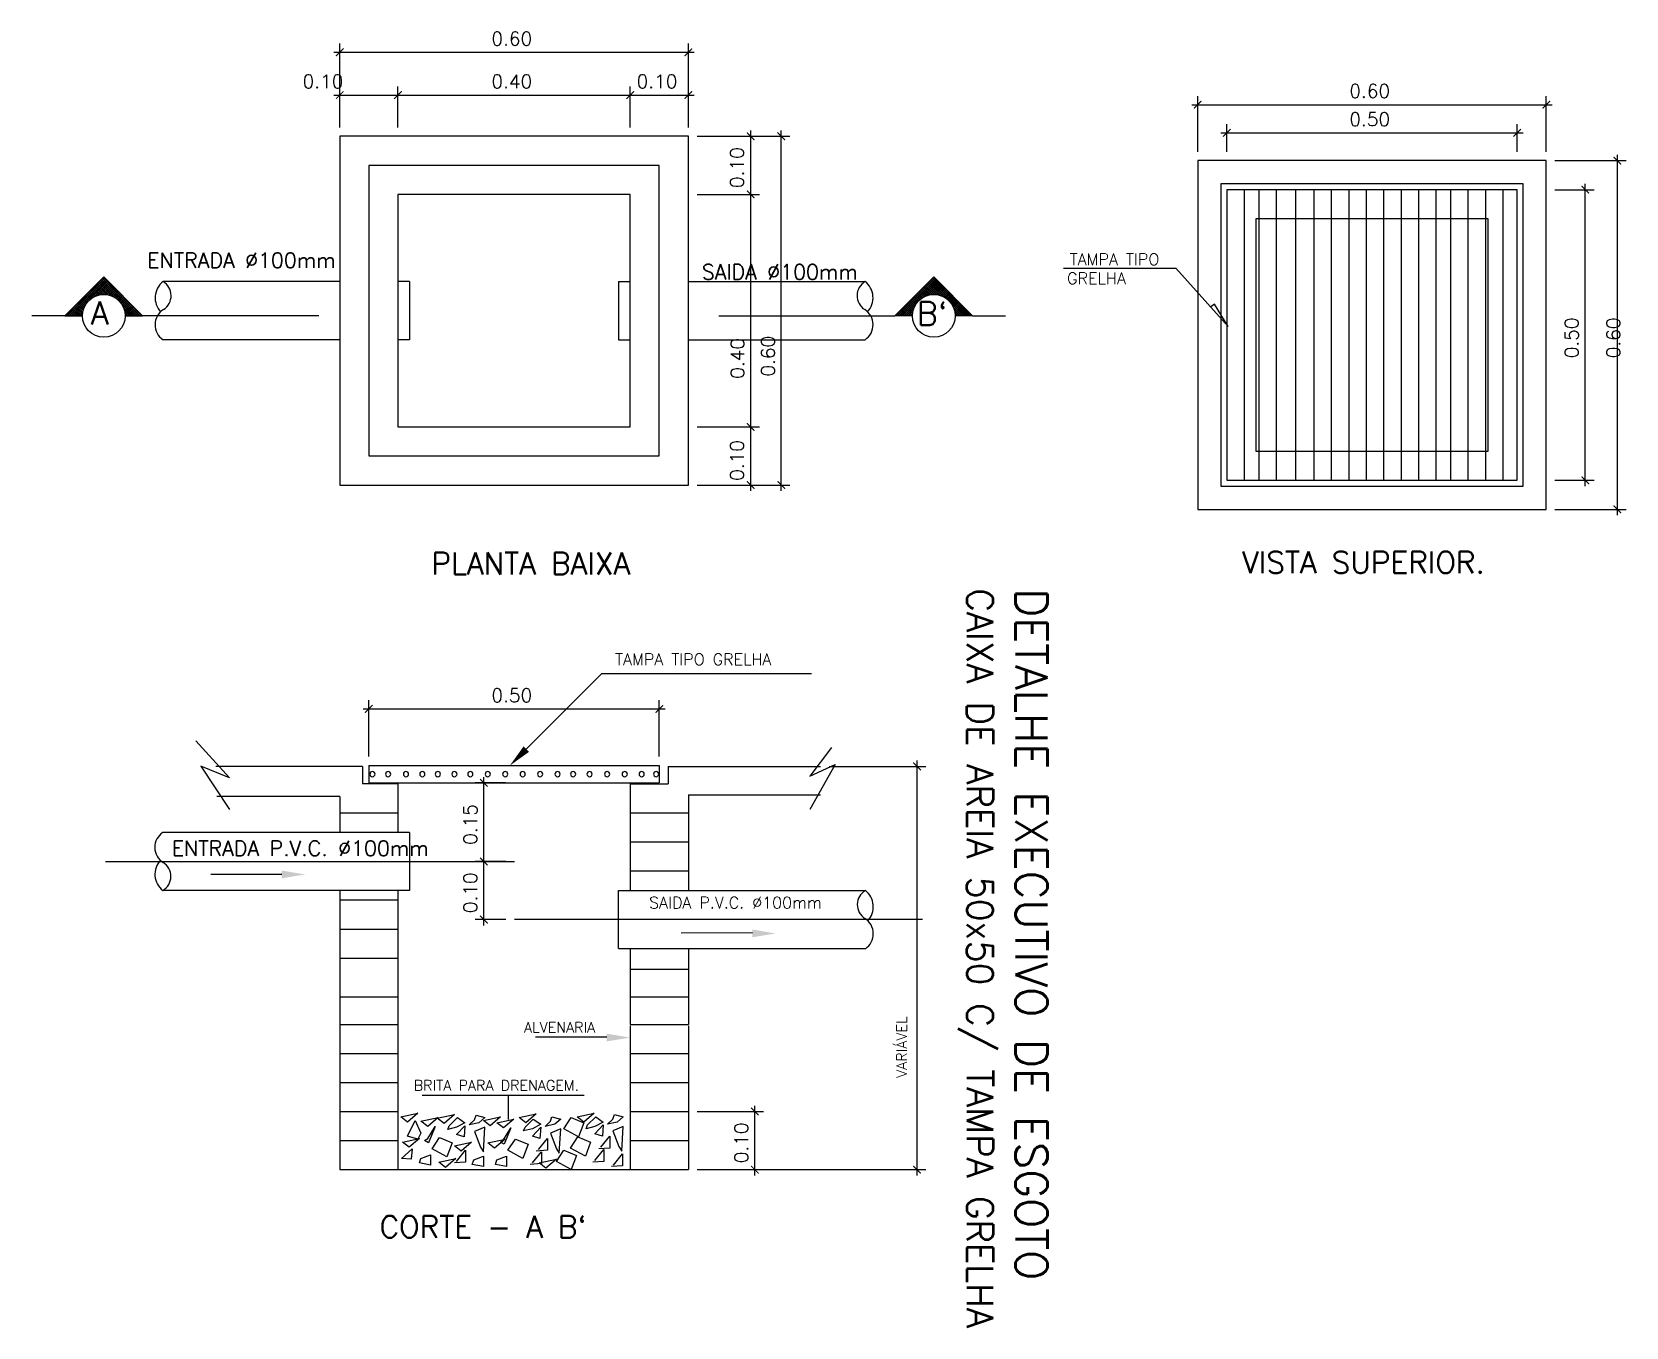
# Model space of a CAD drawing. Header units: millimetres. Extents: x -1292 to 2253, y 326 to 453.
# Drawn here: x 2216.113 to 2218.857, y 359.912 to 362.141 of the extents above; entities that cross this region are included whole.
import ezdxf
from ezdxf.enums import TextEntityAlignment as Align

# ---------------------------------------------------------------- set-up
doc = ezdxf.new("R2010")
doc.units = ezdxf.units.MM
doc.header["$LTSCALE"] = 0.5
doc.linetypes.add('CENTER2', pattern=[28.575, 19.05, -3.175, 3.175, -3.175])
doc.linetypes.add('HIDDEN', pattern=[9.525, 6.35, -3.175])
for name, color, linetype in [('A-LAYOUT', 7, 'Continuous'), ('DETALLHES_CAIXAS', 6, 'Continuous'), ('TXT_1', 2, 'Continuous'), ('TXT_2', 6, 'Continuous')]:
    doc.layers.add(name, color=color, linetype=linetype)
doc.styles.add('ADITIVOCAD', font='ROMANS.shx')
doc.styles.add('ROMANS', font='romans')

# ---------------------------------------------------------------- blocks, each defined once
blk = doc.blocks.new('*X18')
at = {"color": 0}
for p, q in [((101.59, 65.457), (101.923, 65.79)), ((101.608, 65.457), (101.932, 65.781)), ((101.626, 65.457), (101.941, 65.772)), ((101.643, 65.457), (101.95, 65.763)), ((101.661, 65.457), (101.958, 65.755)), ((101.847, 65.626), (101.967, 65.746)), ((101.944, 65.64), (101.857, 65.727)), ((101.966, 65.636), (101.866, 65.736)), ((101.874, 65.635), (101.976, 65.737)), ((101.993, 65.627), (101.875, 65.745)), ((102.035, 65.602), (101.884, 65.754)), ((102.198, 65.457), (101.893, 65.762)), ((101.897, 65.64), (101.985, 65.728)), ((102.216, 65.457), (101.901, 65.771)), ((102.233, 65.457), (101.91, 65.78)), ((102.251, 65.457), (101.919, 65.789)), ((101.765, 65.554), (101.725, 65.594)), ((101.772, 65.565), (101.733, 65.603)), ((101.78, 65.575), (101.742, 65.612)), ((101.788, 65.584), (101.751, 65.621)), ((101.797, 65.593), (101.76, 65.63)), ((101.807, 65.601), (101.769, 65.639)), ((101.817, 65.609), (101.778, 65.648)), ((101.827, 65.615), (101.787, 65.656)), ((101.839, 65.622), (101.795, 65.665)), ((101.851, 65.627), (101.804, 65.674)), ((101.864, 65.632), (101.813, 65.683)), ((101.878, 65.636), (101.822, 65.692)), ((101.892, 65.639), (101.831, 65.701)), ((101.908, 65.641), (101.84, 65.709)), ((101.925, 65.641), (101.848, 65.718)), ((101.916, 65.641), (101.994, 65.719)), ((101.933, 65.641), (102.003, 65.71)), ((101.949, 65.639), (102.011, 65.702)), ((101.964, 65.636), (102.02, 65.693)), ((101.978, 65.633), (102.029, 65.684)), ((101.991, 65.628), (102.038, 65.675)), ((102.003, 65.622), (102.047, 65.666)), ((102.015, 65.616), (102.056, 65.657)), ((102.025, 65.609), (102.065, 65.649)), ((102.036, 65.602), (102.073, 65.64)), ((102.045, 65.594), (102.082, 65.631)), ((102.054, 65.585), (102.091, 65.622)), ((102.062, 65.576), (102.1, 65.613)), ((102.07, 65.566), (102.109, 65.604)), ((102.077, 65.555), (102.118, 65.595)), ((101.597, 65.457), (101.592, 65.462)), ((101.615, 65.457), (101.601, 65.471)), ((101.632, 65.457), (101.61, 65.48)), ((101.65, 65.457), (101.619, 65.488)), ((101.668, 65.457), (101.627, 65.497)), ((101.685, 65.457), (101.636, 65.506)), ((101.703, 65.457), (101.645, 65.515)), ((101.721, 65.457), (101.654, 65.524)), ((101.737, 65.458), (101.663, 65.533)), ((101.738, 65.475), (101.672, 65.541)), ((101.679, 65.457), (101.753, 65.531)), ((101.74, 65.49), (101.68, 65.55)), ((101.744, 65.505), (101.689, 65.559)), ((101.696, 65.457), (101.744, 65.504)), ((101.748, 65.518), (101.698, 65.568)), ((101.753, 65.531), (101.707, 65.577)), ((101.714, 65.457), (101.739, 65.482)), ((101.759, 65.543), (101.716, 65.586)), ((101.732, 65.457), (101.737, 65.463)), ((102.18, 65.457), (102.067, 65.571)), ((102.084, 65.544), (102.126, 65.587)), ((102.09, 65.532), (102.135, 65.578)), ((102.163, 65.457), (102.092, 65.528)), ((102.095, 65.52), (102.144, 65.569)), ((102.099, 65.506), (102.153, 65.56)), ((102.145, 65.457), (102.1, 65.502)), ((102.102, 65.492), (102.162, 65.551)), ((102.127, 65.457), (102.104, 65.48)), ((102.105, 65.477), (102.171, 65.542)), ((102.106, 65.46), (102.179, 65.534)), ((102.109, 65.457), (102.106, 65.461)), ((102.121, 65.457), (102.188, 65.525)), ((102.138, 65.457), (102.197, 65.516)), ((102.156, 65.457), (102.206, 65.507)), ((102.174, 65.457), (102.215, 65.498)), ((102.191, 65.457), (102.224, 65.489)), ((102.209, 65.457), (102.232, 65.481)), ((102.227, 65.457), (102.241, 65.472)), ((102.244, 65.457), (102.25, 65.463))]:
    blk.add_line(p, q, dxfattribs=at)

msp = doc.modelspace()

# ---------------------------------------------------------------- linework, layer by layer
at = {"layer": 'A-LAYOUT', "linetype": 'ByBlock'}
for p, q in [((2216.6331, 362.1056), (2217.2531, 362.1056)), ((2216.6431, 361.9761), (2216.6431, 362.1206)), ((2217.2431, 361.9761), (2217.2431, 362.1206)), ((2216.6431, 361.9761), (2216.6431, 362.047)), ((2216.7431, 361.9761), (2216.7431, 362.047)), ((2216.7431, 361.9761), (2216.7431, 362.047)), ((2217.1431, 361.9761), (2217.1431, 362.047)), ((2217.1431, 361.9761), (2217.1431, 362.047)), ((2217.2431, 361.9761), (2217.2431, 362.047)), ((2216.6331, 362.032), (2216.7531, 362.032)), ((2216.7331, 362.032), (2217.1531, 362.032)), ((2217.1331, 362.032), (2217.2531, 362.032)), ((2218.1199, 361.9342), (2218.1199, 362.0304)), ((2218.7199, 361.9342), (2218.7199, 362.0304)), ((2218.1099, 362.0154), (2218.7299, 362.0154)), ((2217.3504, 361.8511), (2217.3504, 361.9711)), ((2217.403, 361.3511), (2217.403, 361.9711)), ((2218.1599, 361.9671), (2218.6799, 361.9671)), ((2218.1699, 361.9342), (2218.1699, 361.9821)), ((2218.6699, 361.9342), (2218.6699, 361.9821)), ((2217.2581, 361.9611), (2217.418, 361.9611)), ((2217.2581, 361.9611), (2217.3654, 361.9611)), ((2218.7349, 361.9192), (2218.8573, 361.9192)), ((2218.8423, 361.3092), (2218.8423, 361.9292)), ((2217.2581, 361.8611), (2217.3654, 361.8611)), ((2217.2581, 361.8611), (2217.3654, 361.8611)), ((2217.3504, 361.4511), (2217.3504, 361.8711)), ((2218.7349, 361.8692), (2218.8021, 361.8692)), ((2218.7871, 361.3592), (2218.7871, 361.8792)), ((2217.3504, 361.3511), (2217.3504, 361.4711)), ((2217.2581, 361.4611), (2217.3654, 361.4611)), ((2217.2581, 361.4611), (2217.3654, 361.4611)), ((2217.2581, 361.3611), (2217.418, 361.3611)), ((2217.2581, 361.3611), (2217.3654, 361.3611)), ((2218.7349, 361.3692), (2218.8021, 361.3692)), ((2218.7349, 361.3192), (2218.8573, 361.3192)), ((2216.6831, 360.9758), (2217.2031, 360.9758)), ((2216.6931, 360.8937), (2216.6931, 360.9908)), ((2217.1931, 360.8937), (2217.1931, 360.9908)), ((2217.4855, 360.8769), (2217.6518, 360.8769)), ((2217.6368, 360.1731), (2217.6368, 360.8869)), ((2216.9281, 360.8487), (2216.8762, 360.8487)), ((2216.8912, 360.7034), (2216.8912, 360.8587)), ((2216.9287, 360.7134), (2216.8762, 360.7134)), ((2216.9287, 360.7134), (2216.8762, 360.7134)), ((2216.8912, 360.6034), (2216.8912, 360.7234)), ((2216.9287, 360.6134), (2216.8762, 360.6134)), ((2217.3575, 360.1731), (2217.3575, 360.2931)), ((2217.2581, 360.2831), (2217.3725, 360.2831)), ((2217.2581, 360.1831), (2217.6518, 360.1831)), ((2217.2581, 360.1831), (2217.3725, 360.1831))]:
    msp.add_line(p, q, dxfattribs=at)
at = {"layer": 'A-LAYOUT', "linetype": 'HIDDEN', "ltscale": 0.5}
for p, q in [((2217.1931, 361.9111), (2216.6931, 361.9111)), ((2216.6931, 361.9111), (2216.6931, 361.4111)), ((2217.1931, 361.4111), (2217.1931, 361.9111)), ((2216.6931, 361.4111), (2217.1931, 361.4111))]:
    msp.add_line(p, q, dxfattribs=at)
at = {"layer": 'A-LAYOUT'}
for p, q in [((2218.1199, 361.9192), (2218.1199, 361.3192)), ((2218.7199, 361.9192), (2218.1199, 361.9192)), ((2218.7199, 361.3192), (2218.7199, 361.9192)), ((2218.1599, 361.8792), (2218.1599, 361.3592)), ((2218.6799, 361.8792), (2218.1599, 361.8792)), ((2218.6799, 361.3592), (2218.6799, 361.8792)), ((2218.6199, 361.8192), (2218.2199, 361.8192)), ((2218.2199, 361.8192), (2218.2199, 361.4192)), ((2218.6199, 361.4192), (2218.6199, 361.8192)), ((2217.8886, 361.7344), (2218.0824, 361.7344)), ((2218.0824, 361.7344), (2218.1725, 361.6341)), ((2216.6431, 361.7111), (2216.3389, 361.7111)), ((2216.7631, 361.7111), (2216.7431, 361.7111)), ((2216.7631, 361.7111), (2216.7631, 361.6111)), ((2217.1231, 361.7111), (2217.1231, 361.6111)), ((2217.1231, 361.7111), (2217.1431, 361.7111)), ((2217.2431, 361.7111), (2217.5474, 361.7111)), ((2218.1487, 361.6722), (2218.1422, 361.6679)), ((2218.1725, 361.6341), (2218.1487, 361.6722)), ((2216.6431, 361.6111), (2216.3389, 361.6111)), ((2216.7631, 361.6111), (2216.7431, 361.6111)), ((2217.1231, 361.6111), (2217.1431, 361.6111)), ((2217.2431, 361.6111), (2217.5474, 361.6111)), ((2218.2199, 361.4192), (2218.6199, 361.4192)), ((2218.1599, 361.3592), (2218.6799, 361.3592)), ((2218.1199, 361.3192), (2218.7199, 361.3192)), ((2216.9641, 360.9066), (2217.0941, 361.0365)), ((2217.0941, 361.0365), (2217.4552, 361.0365)), ((2216.3954, 360.9207), (2216.4531, 360.8573)), ((2217.4898, 360.9092), (2217.4523, 360.8602)), ((2216.404, 360.8775), (2216.4531, 360.8025)), ((2216.4531, 360.8573), (2216.404, 360.8775)), ((2216.6931, 360.8787), (2217.1931, 360.8787)), ((2216.6931, 360.8787), (2216.6931, 360.8487)), ((2217.1931, 360.8787), (2217.1931, 360.8487)), ((2217.4956, 360.8804), (2217.4523, 360.8025)), ((2217.4523, 360.8602), (2217.4956, 360.8804)), ((2216.6931, 360.8487), (2217.1931, 360.8487)), ((2216.7631, 360.7634), (2216.3385, 360.7634)), ((2216.7631, 360.7634), (2216.7631, 360.6634)), ((2216.5433, 360.691), (2216.4209, 360.6912)), ((2216.7631, 360.6634), (2216.3385, 360.6634)), ((2217.1231, 360.6634), (2217.5478, 360.6634)), ((2217.1231, 360.5634), (2217.1231, 360.6634)), ((2217.1231, 360.5634), (2217.5478, 360.5634)), ((2217.3534, 360.5903), (2217.2309, 360.59)), ((2217.1026, 360.4111), (2216.9801, 360.4108)), ((2216.7848, 360.3114), (2217.0637, 360.3114)), ((2216.9332, 360.3114), (2216.9332, 360.2693)), ((2216.7483, 360.2741), (2216.7777, 360.2805)), ((2216.7598, 360.2651), (2216.7483, 360.2741)), ((2216.7777, 360.2805), (2216.7598, 360.2651)), ((2216.7598, 360.2408), (2216.7726, 360.2677)), ((2216.7726, 360.2677), (2216.7828, 360.2459)), ((2216.7828, 360.2664), (2216.8123, 360.2728)), ((2216.7944, 360.2574), (2216.7828, 360.2664)), ((2216.8123, 360.2728), (2216.7944, 360.2574)), ((2216.811, 360.2715), (2216.8404, 360.2779)), ((2216.8225, 360.2626), (2216.811, 360.2715)), ((2216.8404, 360.2779), (2216.8225, 360.2626)), ((2216.8315, 360.2587), (2216.8456, 360.2728)), ((2216.8584, 360.2638), (2216.8443, 360.2562)), ((2216.8456, 360.2728), (2216.8584, 360.2638)), ((2216.8661, 360.26), (2216.875, 360.269)), ((2216.8827, 360.2638), (2216.8661, 360.26)), ((2216.875, 360.269), (2216.8776, 360.2766)), ((2216.8776, 360.2766), (2216.8929, 360.2728)), ((2216.8929, 360.2728), (2216.8827, 360.2638)), ((2216.8904, 360.2677), (2216.9198, 360.2741)), ((2216.9019, 360.2587), (2216.8904, 360.2677)), ((2216.9198, 360.2741), (2216.9019, 360.2587)), ((2216.9134, 360.2638), (2216.9429, 360.2702)), ((2216.9249, 360.2549), (2216.9134, 360.2638)), ((2216.9429, 360.2702), (2216.9249, 360.2549)), ((2216.9518, 360.2728), (2216.9813, 360.2792)), ((2216.9634, 360.2638), (2216.9518, 360.2728)), ((2216.9621, 360.2562), (2216.9762, 360.2702)), ((2216.9813, 360.2792), (2216.9634, 360.2638)), ((2216.9762, 360.2702), (2216.989, 360.2613)), ((2216.9966, 360.2574), (2217.0056, 360.2664)), ((2217.0056, 360.2664), (2217.0082, 360.2741)), ((2217.0082, 360.2741), (2217.0235, 360.2702)), ((2217.0235, 360.2702), (2217.0133, 360.2613)), ((2217.0287, 360.2536), (2217.0415, 360.2728)), ((2217.0415, 360.2728), (2217.0632, 360.2638)), ((2217.0517, 360.2741), (2217.0812, 360.2805)), ((2217.0632, 360.2651), (2217.0517, 360.2741)), ((2217.0632, 360.2638), (2217.0543, 360.2395)), ((2217.0812, 360.2805), (2217.0632, 360.2651)), ((2217.0696, 360.26), (2217.0837, 360.2741)), ((2217.0965, 360.2651), (2217.0824, 360.2574)), ((2217.0837, 360.2741), (2217.0965, 360.2651)), ((2217.1042, 360.2613), (2217.1132, 360.2702)), ((2217.1208, 360.2651), (2217.1042, 360.2613)), ((2217.1132, 360.2702), (2217.1157, 360.2779)), ((2217.1157, 360.2779), (2217.1311, 360.2741)), ((2217.1311, 360.2741), (2217.1208, 360.2651)), ((2216.7508, 360.2306), (2216.7803, 360.237)), ((2216.7777, 360.2357), (2216.7598, 360.2408)), ((2216.7803, 360.237), (2216.7623, 360.2216)), ((2216.7828, 360.2459), (2216.7777, 360.2357)), ((2216.7892, 360.2331), (2216.7944, 360.237)), ((2216.7944, 360.237), (2216.8072, 360.2574)), ((2216.8072, 360.2574), (2216.7956, 360.2293)), ((2216.802, 360.2191), (2216.8148, 360.2383)), ((2216.8148, 360.2383), (2216.8366, 360.2293)), ((2216.8289, 360.2523), (2216.8315, 360.2587)), ((2216.8443, 360.2562), (2216.8289, 360.2523)), ((2216.8443, 360.2434), (2216.8584, 360.2587)), ((2216.8571, 360.2395), (2216.8443, 360.2434)), ((2216.8584, 360.2587), (2216.8571, 360.2395)), ((2216.8929, 360.2562), (2216.875, 360.2485)), ((2216.875, 360.2485), (2216.8853, 360.2216)), ((2216.8904, 360.2139), (2216.8929, 360.2562)), ((2216.8981, 360.2293), (2216.9275, 360.2357)), ((2216.9275, 360.2357), (2216.9096, 360.2203)), ((2216.9198, 360.2306), (2216.9249, 360.2344)), ((2216.9249, 360.2344), (2216.9378, 360.2549)), ((2216.9378, 360.2549), (2216.9262, 360.2267)), ((2216.9326, 360.2165), (2216.9454, 360.2357)), ((2216.9454, 360.2357), (2216.9672, 360.2267)), ((2216.9595, 360.2498), (2216.9621, 360.2562)), ((2216.9749, 360.2536), (2216.9595, 360.2498)), ((2216.989, 360.2613), (2216.9749, 360.2536)), ((2216.9749, 360.2408), (2216.989, 360.2562)), ((2216.9877, 360.237), (2216.9749, 360.2408)), ((2216.9851, 360.2178), (2217.0005, 360.237)), ((2216.989, 360.2562), (2216.9877, 360.237)), ((2217.0133, 360.2613), (2216.9966, 360.2574)), ((2217.0005, 360.237), (2217.0005, 360.2165)), ((2217.0235, 360.2536), (2217.0056, 360.2459)), ((2217.0056, 360.2459), (2217.0159, 360.2191)), ((2217.021, 360.2114), (2217.0235, 360.2536)), ((2217.0543, 360.2395), (2217.0287, 360.2536)), ((2217.0402, 360.2203), (2217.053, 360.2395)), ((2217.053, 360.2395), (2217.0748, 360.2306)), ((2217.0671, 360.2536), (2217.0696, 360.26)), ((2217.0824, 360.2574), (2217.0671, 360.2536)), ((2217.0824, 360.2446), (2217.0965, 360.26)), ((2217.0952, 360.2408), (2217.0824, 360.2446)), ((2217.0927, 360.2216), (2217.108, 360.2408)), ((2217.0965, 360.26), (2217.0952, 360.2408)), ((2217.108, 360.2408), (2217.108, 360.2203)), ((2217.1311, 360.2574), (2217.1132, 360.2498)), ((2217.1132, 360.2498), (2217.1234, 360.2229)), ((2217.1285, 360.2152), (2217.1311, 360.2574)), ((2216.7495, 360.2024), (2216.7675, 360.2191)), ((2216.7623, 360.2216), (2216.7508, 360.2306)), ((2216.7675, 360.2191), (2216.7662, 360.2011)), ((2216.7828, 360.2024), (2216.7995, 360.2088)), ((2216.7956, 360.2293), (2216.7892, 360.2331)), ((2216.7995, 360.2088), (2216.7995, 360.1909)), ((2216.8276, 360.205), (2216.802, 360.2191)), ((2216.8366, 360.2293), (2216.8276, 360.205)), ((2216.8404, 360.2242), (2216.8699, 360.2306)), ((2216.852, 360.2152), (2216.8404, 360.2242)), ((2216.8443, 360.1973), (2216.8597, 360.2165)), ((2216.8699, 360.2306), (2216.852, 360.2152)), ((2216.8597, 360.2165), (2216.8597, 360.196)), ((2216.8853, 360.2216), (2216.8904, 360.2139)), ((2216.9096, 360.2203), (2216.8981, 360.2293)), ((2216.9262, 360.2267), (2216.9198, 360.2306)), ((2216.9582, 360.2024), (2216.9326, 360.2165)), ((2216.9672, 360.2267), (2216.9582, 360.2024)), ((2216.9749, 360.1947), (2216.9902, 360.2139)), ((2217.0005, 360.2165), (2216.9813, 360.2152)), ((2216.9902, 360.2139), (2216.9902, 360.1935)), ((2217.0159, 360.2191), (2217.021, 360.2114)), ((2217.0159, 360.1973), (2217.0287, 360.2165)), ((2217.0287, 360.2165), (2217.0504, 360.2075)), ((2217.0658, 360.2063), (2217.0402, 360.2203)), ((2217.0504, 360.2075), (2217.0415, 360.1832)), ((2217.0748, 360.2306), (2217.0658, 360.2063)), ((2217.0824, 360.1986), (2217.0978, 360.2178)), ((2217.108, 360.2203), (2217.0888, 360.2191)), ((2217.0978, 360.2178), (2217.0978, 360.1973)), ((2217.1144, 360.1909), (2217.1298, 360.2101)), ((2217.1234, 360.2229), (2217.1285, 360.2152)), ((2217.1298, 360.2101), (2217.1298, 360.1896)), ((2216.7431, 360.1831), (2217.1431, 360.1831)), ((2216.7662, 360.2011), (2216.7495, 360.2024)), ((2216.7803, 360.1947), (2216.7828, 360.2024)), ((2216.7995, 360.1909), (2216.7803, 360.1947)), ((2216.8136, 360.196), (2216.843, 360.2024)), ((2216.8251, 360.1871), (2216.8136, 360.196)), ((2216.843, 360.2024), (2216.8251, 360.1871)), ((2216.8597, 360.196), (2216.8404, 360.1947)), ((2216.8712, 360.1922), (2216.8737, 360.1999)), ((2216.8904, 360.1884), (2216.8712, 360.1922)), ((2216.8737, 360.1999), (2216.8904, 360.2063)), ((2216.8904, 360.2063), (2216.8904, 360.1884)), ((2216.9109, 360.1922), (2216.9134, 360.1999)), ((2216.9301, 360.1884), (2216.9109, 360.1922)), ((2216.9134, 360.1999), (2216.9301, 360.2063)), ((2216.9301, 360.2063), (2216.9301, 360.1884)), ((2216.9902, 360.1935), (2216.971, 360.1922)), ((2216.9864, 360.1947), (2217.0159, 360.2011)), ((2216.9979, 360.1858), (2216.9864, 360.1947)), ((2217.0159, 360.2011), (2216.9979, 360.1858)), ((2217.0415, 360.1832), (2217.0159, 360.1973)), ((2217.0978, 360.1973), (2217.0786, 360.196)), ((2217.1298, 360.1896), (2217.1106, 360.1884))]:
    msp.add_line(p, q, dxfattribs=at)
at = {"layer": 'A-LAYOUT', "linetype": 'CENTER2'}
for p, q in [((2216.2401, 360.7134), (2216.9437, 360.7134)), ((2217.6462, 360.6134), (2216.9437, 360.6134))]:
    msp.add_line(p, q, dxfattribs=at)
at = {"layer": 'A-LAYOUT', "linetype": 'ByBlock', "const_width": 0.00195}
for points in [[(2216.6496, 362.1121), (2216.6366, 362.0991)], [(2217.2366, 362.0991), (2217.2496, 362.1121)], [(2216.6496, 362.0385), (2216.6366, 362.0255)], [(2216.7366, 362.0255), (2216.7496, 362.0385)], [(2216.7496, 362.0385), (2216.7366, 362.0255)], [(2217.1496, 362.0385), (2217.1366, 362.0255)], [(2217.1366, 362.0255), (2217.1496, 362.0385)], [(2217.2366, 362.0255), (2217.2496, 362.0385)], [(2218.1264, 362.0219), (2218.1134, 362.0089)], [(2218.7134, 362.0089), (2218.7264, 362.0219)], [(2217.3569, 361.9546), (2217.3439, 361.9676)], [(2217.4095, 361.9546), (2217.3965, 361.9676)], [(2218.1764, 361.9736), (2218.1634, 361.9606)], [(2218.6634, 361.9606), (2218.6764, 361.9736)], [(2218.8488, 361.9127), (2218.8358, 361.9257)], [(2217.3439, 361.8676), (2217.3569, 361.8546)], [(2217.3569, 361.8546), (2217.3439, 361.8676)], [(2218.7936, 361.8627), (2218.7806, 361.8757)], [(2217.3569, 361.4546), (2217.3439, 361.4676)], [(2217.3439, 361.4676), (2217.3569, 361.4546)], [(2217.3439, 361.3676), (2217.3569, 361.3546)], [(2217.3965, 361.3676), (2217.4095, 361.3546)], [(2218.7806, 361.3757), (2218.7936, 361.3627)], [(2218.8358, 361.3257), (2218.8488, 361.3127)], [(2216.6996, 360.9823), (2216.6866, 360.9693)], [(2217.1866, 360.9693), (2217.1996, 360.9823)], [(2217.6433, 360.8704), (2217.6303, 360.8834)], [(2216.8977, 360.8422), (2216.8847, 360.8552)], [(2216.8847, 360.7199), (2216.8977, 360.7069)], [(2216.8977, 360.7069), (2216.8847, 360.7199)], [(2216.8847, 360.6199), (2216.8977, 360.6069)], [(2217.364, 360.2766), (2217.351, 360.2896)], [(2217.351, 360.1896), (2217.364, 360.1766)], [(2217.6303, 360.1896), (2217.6433, 360.1766)]]:
    msp.add_lwpolyline(points, dxfattribs=at)
at = {"layer": 'A-LAYOUT'}
for centre, radius, start, end in [((2216.3608, 361.6832), 0.0355, 128.1461, 222.7189), ((2216.3246, 361.6868), 0.0282, 302.166, 59.5336), ((2217.5617, 361.6868), 0.0282, 120.4664, 237.834), ((2217.5255, 361.6832), 0.0355, 317.2811, 51.8539), ((2216.356, 361.6368), 0.0309, 122.166, 236.2528), ((2217.5302, 361.6368), 0.0309, 303.7472, 57.834), ((2216.6993, 360.8637), 0.0045, 0, 180), ((2216.7263, 360.8637), 0.0045, 0, 180), ((2216.757, 360.8637), 0.0045, 0, 180), ((2216.7852, 360.8637), 0.0045, 0, 180), ((2216.8119, 360.8637), 0.0045, 0, 180), ((2216.8405, 360.8637), 0.0045, 0, 180), ((2216.8679, 360.8637), 0.0045, 0, 180), ((2216.8979, 360.8637), 0.0045, 0, 180), ((2216.9279, 360.8637), 0.0045, 0, 180), ((2216.9579, 360.8637), 0.0045, 0, 180), ((2216.9879, 360.8637), 0.0045, 0, 180), ((2217.0179, 360.8637), 0.0045, 0, 180), ((2217.0448, 360.8637), 0.0045, 0, 180), ((2217.073, 360.8637), 0.0045, 0, 180), ((2217.1033, 360.8637), 0.0045, 0, 180), ((2217.1336, 360.8637), 0.0045, 0, 180), ((2217.1627, 360.8637), 0.0045, 0, 180), ((2217.1876, 360.8637), 0.0045, 0, 180), ((2216.6993, 360.8637), 0.0045, 180, 0), ((2216.7263, 360.8637), 0.0045, 180, 0), ((2216.757, 360.8637), 0.0045, 180, 0), ((2216.7852, 360.8637), 0.0045, 180, 0), ((2216.8119, 360.8637), 0.0045, 180, 0), ((2216.8405, 360.8637), 0.0045, 180, 0), ((2216.8679, 360.8637), 0.0045, 180, 0), ((2216.8979, 360.8637), 0.0045, 180, 0), ((2216.9279, 360.8637), 0.0045, 180, 0), ((2216.9579, 360.8637), 0.0045, 180, 0), ((2216.9879, 360.8637), 0.0045, 180, 0), ((2217.0179, 360.8637), 0.0045, 180, 0), ((2217.0448, 360.8637), 0.0045, 180, 0), ((2217.073, 360.8637), 0.0045, 180, 0), ((2217.1033, 360.8637), 0.0045, 180, 0), ((2217.1336, 360.8637), 0.0045, 180, 0), ((2217.1627, 360.8637), 0.0045, 180, 0), ((2217.1876, 360.8637), 0.0045, 180, 0), ((2216.3556, 360.7377), 0.0309, 123.7472, 237.834), ((2216.3604, 360.6913), 0.0355, 137.2811, 231.8539), ((2216.3242, 360.6877), 0.0282, 300.4664, 57.834), ((2217.5621, 360.6391), 0.0282, 120.4664, 237.834), ((2217.5259, 360.6355), 0.0355, 317.2811, 51.8539), ((2217.5306, 360.589), 0.0309, 303.7472, 57.834)]:
    msp.add_arc(centre, radius, start, end, dxfattribs=at)
for points in [[(2216.9688, 360.9019), (2216.9594, 360.9113), (2216.9358, 360.8783)], [(2216.5433, 360.6977), (2216.5433, 360.6844), (2216.5833, 360.691)], [(2217.3534, 360.5963), (2217.3534, 360.583), (2217.3934, 360.5895)], [(2217.1026, 360.4171), (2217.1026, 360.4038), (2217.1426, 360.4103)]]:
    msp.add_solid(points, dxfattribs=at)
at = {"layer": 'DETALLHES_CAIXAS'}
for p, q in [((2216.6431, 361.9611), (2216.6431, 361.3611)), ((2217.2431, 361.9611), (2216.6431, 361.9611)), ((2217.2431, 361.3611), (2217.2431, 361.9611)), ((2217.1431, 361.8611), (2216.7431, 361.8611)), ((2216.7431, 361.8611), (2216.7431, 361.4611)), ((2217.1431, 361.4611), (2217.1431, 361.8611)), ((2218.1699, 361.8692), (2218.1699, 361.3692)), ((2218.6699, 361.8692), (2218.1699, 361.8692)), ((2218.1999, 361.8692), (2218.1999, 361.3692)), ((2218.225, 361.8692), (2218.225, 361.3692)), ((2218.255, 361.8692), (2218.255, 361.3692)), ((2218.2883, 361.8692), (2218.2883, 361.3692)), ((2218.3199, 361.8692), (2218.3199, 361.3692)), ((2218.3499, 361.8692), (2218.3499, 361.3692)), ((2218.3799, 361.8692), (2218.3799, 361.3692)), ((2218.4099, 361.8692), (2218.4099, 361.3692)), ((2218.4399, 361.8692), (2218.4399, 361.3692)), ((2218.4699, 361.8692), (2218.4699, 361.3692)), ((2218.4999, 361.8692), (2218.4999, 361.3692)), ((2218.5299, 361.8692), (2218.5299, 361.3692)), ((2218.555, 361.8692), (2218.555, 361.3692)), ((2218.585, 361.8692), (2218.585, 361.3692)), ((2218.615, 361.8692), (2218.615, 361.3692)), ((2218.645, 361.8692), (2218.645, 361.3692)), ((2218.6699, 361.3692), (2218.6699, 361.8692)), ((2216.7431, 361.4611), (2217.1431, 361.4611)), ((2216.6431, 361.3611), (2217.2431, 361.3611)), ((2218.1699, 361.3692), (2218.6699, 361.3692)), ((2216.6824, 360.8769), (2216.4296, 360.8769)), ((2216.6824, 360.8769), (2216.6824, 360.8471)), ((2217.2081, 360.8769), (2217.4705, 360.8769)), ((2217.2081, 360.8769), (2217.2081, 360.8471)), ((2216.7431, 360.8471), (2216.6824, 360.8471)), ((2216.7431, 360.8471), (2216.7431, 360.7634)), ((2217.1431, 360.8471), (2217.1431, 360.6634)), ((2217.1431, 360.8471), (2217.2081, 360.8471)), ((2216.6431, 360.8254), (2216.4317, 360.8254)), ((2216.6431, 360.8254), (2216.6431, 360.7634)), ((2217.2431, 360.8278), (2217.2431, 360.6634)), ((2217.2431, 360.8278), (2217.4705, 360.8278)), ((2216.6431, 360.7971), (2216.7431, 360.7971)), ((2217.1431, 360.7971), (2217.2431, 360.7971)), ((2217.1431, 360.7471), (2217.2431, 360.7471)), ((2217.1431, 360.6971), (2217.2431, 360.6971)), ((2216.6431, 360.6634), (2216.6431, 360.4331)), ((2216.6431, 360.6471), (2216.7431, 360.6471)), ((2216.7431, 360.6634), (2216.7431, 360.4331)), ((2216.6431, 360.5971), (2216.7431, 360.5971)), ((2217.1431, 360.5634), (2217.1431, 360.4331)), ((2217.2431, 360.5634), (2217.2431, 360.4331)), ((2216.6431, 360.5471), (2216.7431, 360.5471)), ((2217.1431, 360.5279), (2217.2431, 360.5279)), ((2216.6431, 360.4805), (2216.7431, 360.4805)), ((2217.1431, 360.4805), (2217.2431, 360.4805)), ((2216.6431, 360.4331), (2216.6431, 360.1831)), ((2216.6431, 360.4331), (2216.7431, 360.4331)), ((2216.7431, 360.4331), (2216.7431, 360.1831)), ((2217.1431, 360.4331), (2217.2431, 360.4331)), ((2217.1431, 360.4305), (2217.1431, 360.1831)), ((2217.2431, 360.4305), (2217.2431, 360.1831)), ((2216.6431, 360.3831), (2216.7431, 360.3831)), ((2217.1431, 360.3831), (2217.2431, 360.3831)), ((2216.6431, 360.3331), (2216.7431, 360.3331)), ((2217.1431, 360.3331), (2217.2431, 360.3331)), ((2216.6431, 360.2831), (2216.7431, 360.2831)), ((2217.1431, 360.2831), (2217.2431, 360.2831)), ((2216.6431, 360.2331), (2216.7431, 360.2331)), ((2217.1431, 360.2331), (2217.2431, 360.2331)), ((2216.6431, 360.1831), (2216.7431, 360.1831)), ((2217.1431, 360.1831), (2217.2431, 360.1831))]:
    msp.add_line(p, q, dxfattribs=at)
at = {"layer": 'TXT_1'}
for p, q in [((2216.17, 361.6521), (2216.2368, 361.719)), ((2216.2368, 361.719), (2216.3037, 361.6521)), ((2217.6655, 361.719), (2217.5987, 361.6521)), ((2217.7324, 361.6521), (2217.6655, 361.719)), ((2216.17, 361.6521), (2216.2, 361.6521)), ((2216.2737, 361.6521), (2216.3037, 361.6521)), ((2217.6287, 361.6521), (2217.5987, 361.6521)), ((2217.7324, 361.6521), (2217.7024, 361.6521))]:
    msp.add_line(p, q, dxfattribs=at)
for centre in [(2216.2368, 361.6521), (2217.6655, 361.6521)]:
    msp.add_circle(centre, 0.0368, dxfattribs=at)
at = {"layer": 'TXT_2', "linetype": 'CENTER2'}
for p, q in [((2216.17, 361.6521), (2216.1131, 361.6521)), ((2216.607, 361.6521), (2216.3037, 361.6521)), ((2217.2954, 361.6521), (2217.5987, 361.6521)), ((2217.7324, 361.6521), (2217.7892, 361.6521))]:
    msp.add_line(p, q, dxfattribs=at)

# ---------------------------------------------------------------- block references
at = {"layer": 'TXT_1', "yscale": 0.2000000000000455, "zscale": 0.2}
for p, xscale in [((2195.8525, 348.5607), 0.1999999999998181), ((2238.0498, 348.5607), -0.1999999999998181)]:
    msp.add_blockref('*X18', p, dxfattribs=dict(at, xscale=xscale))

# ---------------------------------------------------------------- texts
at = {"layer": 'A-LAYOUT', "style": 'ROMANS'}
for s, p in [('0.60', (2216.9041, 362.1173)), ('0.10', (2216.5791, 362.0437)), ('0.40', (2216.9041, 362.0437)), ('0.10', (2217.1541, 362.0437)), ('0.60', (2218.3809, 362.0271)), ('0.50', (2218.3809, 361.9788)), ('0.50', (2216.9041, 360.9875))]:
    msp.add_text(s, height=0.0234, dxfattribs=at).set_placement(p)
for s, height, p in [('0.10', 0.0234, (2217.3387, 361.8721)), ('0.50', 0.0234, (2218.7754, 361.5791)), ('0.60', 0.0234, (2218.8472, 361.5791)), ('0.40', 0.0234, (2217.3394, 361.5439)), ('0.60', 0.0234, (2217.392, 361.5476)), ('0.10', 0.0234, (2217.3387, 361.3682)), ('0.15', 0.0234, (2216.8795, 360.742)), ('0.10', 0.0234, (2216.8795, 360.6244)), ('VARIÁVEL', 0.018, (2217.6193, 360.341)), ('0.10', 0.0234, (2217.3458, 360.1941))]:
    msp.add_text(s, height=height, rotation=90, dxfattribs=at).set_placement(p)
for s, height, p in [('ENTRADA %%C100mm', 0.026, (2216.3118, 361.7478)), ('TAMPA TIPO', 0.02, (2217.8996, 361.7495)), ('SAIDA %%C100mm', 0.026, (2217.2663, 361.7278)), ('GRELHA', 0.02, (2217.8951, 361.7167)), ('TAMPA TIPO GRELHA ', 0.02, (2217.117, 361.0612)), ('ENTRADA P.V.C. %%C100mm', 0.026, (2216.3539, 360.7361)), ('SAIDA P.V.C. %%C100mm', 0.02, (2217.1756, 360.6426)), ('ALVENARIA', 0.018, (2216.9602, 360.4281)), ('BRITA PARA DRENAGEM.', 0.018, (2216.7704, 360.3281))]:
    msp.add_text(s, height=height, dxfattribs=at).set_placement(p, align=Align.MIDDLE_LEFT)
at = {"layer": 'TXT_1', "style": 'ADITIVOCAD'}
for s, height, p in [('A', 0.04, (2216.2299, 361.657)), ('B`', 0.04, (2217.663, 361.6561)), ('PLANTA BAIXA', 0.0375, (2216.9721, 361.2261)), ('VISTA SUPERIOR.', 0.0375, (2218.4052, 361.2279)), ('CORTE - A B`', 0.0375, (2216.89, 360.0848))]:
    msp.add_text(s, height=height, dxfattribs=at).set_placement(p, align=Align.MIDDLE)
at = {"layer": 'TXT_2', "style": 'ADITIVOCAD'}
for s, height, p in [('CAIXA DE AREIA 50x50 C/ TAMPA GRELHA', 0.045, (2217.7227, 361.1831)), ('DETALHE EXECUTIVO DE ESGOTO', 0.055, (2217.8063, 361.1831))]:
    msp.add_text(s, height=height, rotation=270, dxfattribs=at).set_placement(p)

doc.saveas('drawing.dxf')
